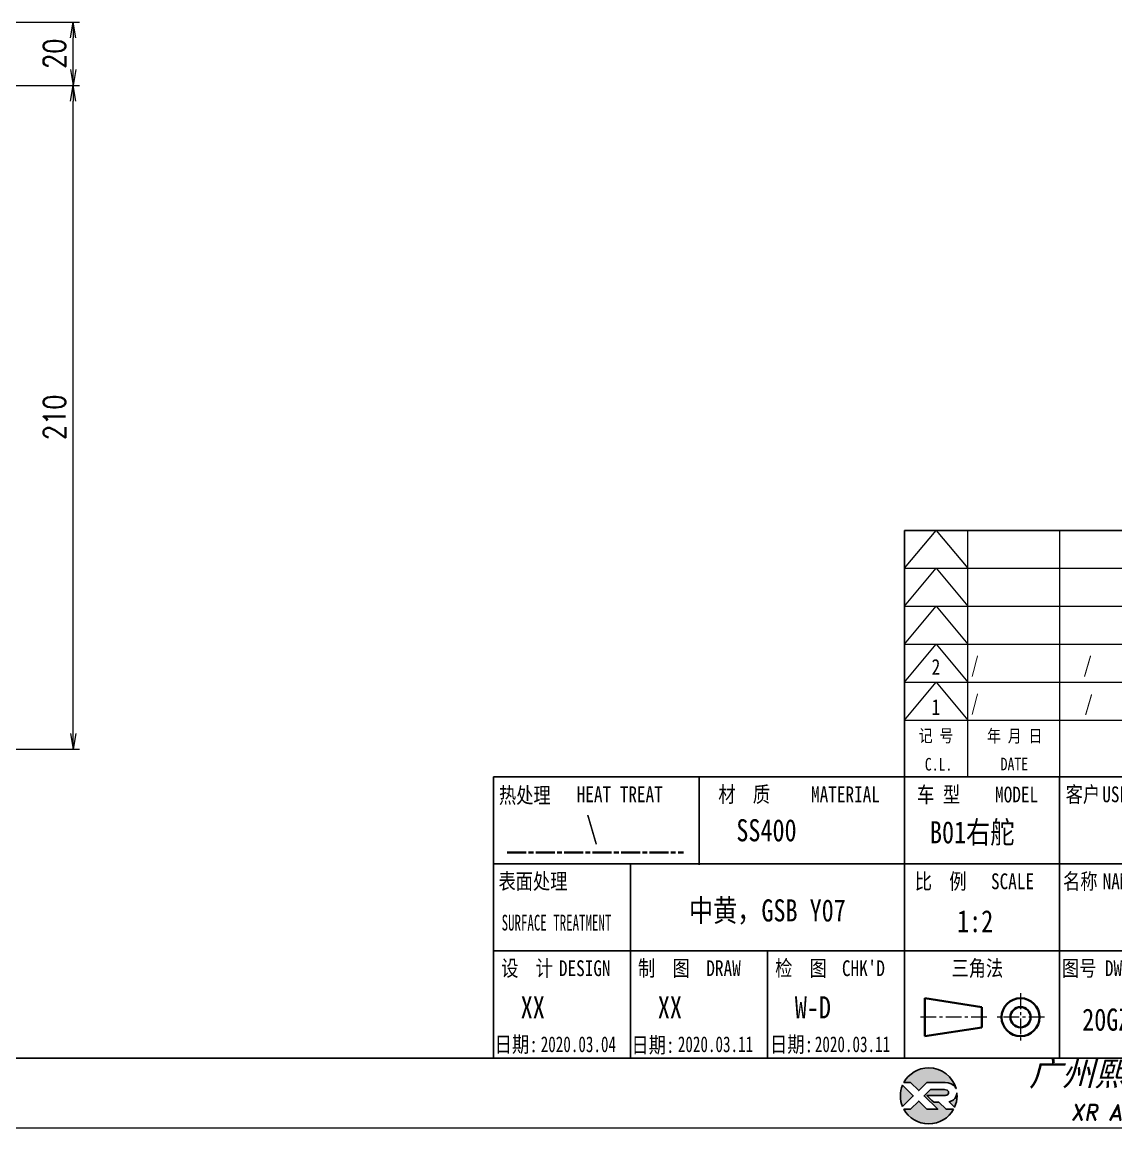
# Model space of a CAD drawing. Header units: inches. Extents: x 269 to 10986, y 1043 to 4337.
# Drawn here: x 5508.8 to 5854.7, y 3497.4 to 3847.1 of the extents above; entities that cross this region are included whole.
import ezdxf
from ezdxf.enums import TextEntityAlignment as Align

# ---------------------------------------------------------------- set-up
doc = ezdxf.new("R2010")
doc.units = ezdxf.units.IN
doc.header["$MEASUREMENT"] = 0
doc.linetypes.add('AM_ISO08W050x2', pattern=[9, 6, -0.75, 1.5, -0.75])
doc.linetypes.add('CENTER', pattern=[2, 1.25, -0.25, 0.25, -0.25])
for name, color, linetype in [('DIM', 3, 'Continuous'), ('layer 1', 7, 'Continuous'), ('图\\M+19E79\\M+195B6\\M+18E9A', 7, 'Continuous'), ('图号', 7, 'Continuous'), ('材质', 7, 'Continuous'), ('表面处理', 7, 'Continuous'), ('车型', 7, 'Continuous')]:
    doc.layers.add(name, color=color, linetype=linetype)
for name, color, linetype, lineweight in [('中心线', 2, 'AM_ISO08W050x2', 18), ('图框', 7, 'Continuous', 18), ('热处理', 7, 'Continuous', 20), ('粗点划线', 6, 'AM_ISO08W050x2', 35)]:
    doc.layers.add(name, color=color, linetype=linetype, lineweight=lineweight)
doc.layers.add('打印-禁用', color=7, linetype='Continuous', lineweight=15, plot=False)
doc.styles.add('DIM', font='romans.shx', dxfattribs={"width": 0.8, "bigfont": 'bigfont.shx'})
doc.styles.add('STYLE1', font='')
doc.styles.add('国标', font='simfang.ttf', dxfattribs={"width": 0.8})
doc.styles.add('标题\\M+18E9A', font='romand.shx', dxfattribs={"oblique": 10, "bigfont": 'bigfont.shx'})
doc.styles.get('STYLE1').set_extended_font_data('SimSun')
doc.dimstyles.new('XR 1-2$0', dxfattribs={"dimscale": 2, "dimtxt": 3.5, "dimasz": 2.5, "dimexe": 1, "dimexo": 0.625, "dimgap": 1.2, "dimtad": 1, "dimdsep": 46, "dimtxsty": 'DIM', "dimblk": 'OPEN', "dimcen": 0, "dimclrd": 8, "dimclre": 8, "dimclrt": 2, "dimazin": 2, "dimtfac": 0.5, "dimtmove": 0, "dimatfit": 3, "dimldrblk": 'OPEN', "dimfxl": 0, "dimtolj": 2, "dimlwd": 13, "dimlwe": 13, "dimarcsym": 0})

# ---------------------------------------------------------------- blocks, each defined once
blk = doc.blocks.new('XR')
at = {"true_color": 0xfc8000}
h = blk.add_hatch(color=30, dxfattribs=at)
h.set_gradient(color1=(252, 128, 0), rotation=240, one_color=1, tint=1, name='INVCURVED')
edge = h.paths.add_edge_path()
edge.add_spline(control_points=[(-434.18, -5928.47), (-433.9, -5928.74), (-433.63, -5929.01), (-433.63, -5929.01), (-433.63, -5929.01), (-433.63, -5929.01), (-433.36, -5928.74), (-433.09, -5928.47)], knot_values=[0.5625, 0.5625, 0.5625, 0.5625, 0.625, 0.625, 0.625, 0.625, 0.6875, 0.6875, 0.6875, 0.6875], degree=3, periodic=0)
edge.add_spline(control_points=[(-433.09, -5928.47), (-432.82, -5928.2), (-432.54, -5927.93), (-432.54, -5927.93), (-432.54, -5927.93), (-432.54, -5927.93), (-432.04, -5927.93), (-431.53, -5927.93)], knot_values=[0.4375, 0.4375, 0.4375, 0.4375, 0.5, 0.5, 0.5, 0.5, 0.5625, 0.5625, 0.5625, 0.5625], degree=3, periodic=0)
edge.add_spline(control_points=[(-431.53, -5927.93), (-431.03, -5927.93), (-430.52, -5927.93), (-430.52, -5927.93), (-430.52, -5927.93), (-430, -5927.93), (-429.43, -5927.96), (-429.01, -5928.33)], knot_values=[0.25, 0.25, 0.25, 0.25, 0.3125, 0.3125, 0.3125, 0.3125, 0.4375, 0.4375, 0.4375, 0.4375], degree=3, periodic=0)
edge.add_spline(control_points=[(-429.01, -5928.33), (-428.88, -5928.44), (-428.78, -5928.59), (-428.71, -5928.75)], knot_values=[0.125, 0.125, 0.125, 0.125, 0.25, 0.25, 0.25, 0.25], degree=3, periodic=0)
edge.add_spline(control_points=[(-428.71, -5928.75), (-429.13, -5927.18), (-430.58, -5926.02), (-432.31, -5926.02)], knot_values=[0, 0, 0, 0, 0.125, 0.125, 0.125, 0.125], degree=3, periodic=0)
edge.add_spline(control_points=[(-432.31, -5926.02), (-433.72, -5926.02), (-434.94, -5926.79), (-435.58, -5927.93)], knot_values=[0.875, 0.875, 0.875, 0.875, 1, 1, 1, 1], degree=3, periodic=0)
edge.add_spline(control_points=[(-435.58, -5927.93), (-435.58, -5927.93), (-434.72, -5927.93), (-434.72, -5927.93), (-434.72, -5927.93), (-434.72, -5927.93), (-434.45, -5928.2), (-434.18, -5928.47)], knot_values=[0.6875, 0.6875, 0.6875, 0.6875, 0.8125, 0.8125, 0.8125, 0.8125, 0.875, 0.875, 0.875, 0.875], degree=3, periodic=0)
edge = h.paths.add_edge_path()
edge.add_spline(control_points=[(-434.79, -5929.26), (-435.04, -5929.02), (-435.34, -5928.72), (-435.54, -5928.53)], knot_values=[0.562504, 0.562504, 0.562504, 0.562504, 0.656252, 0.656252, 0.656252, 0.656252], degree=3, periodic=0)
edge.add_spline(control_points=[(-435.54, -5928.53), (-435.67, -5928.4), (-435.76, -5928.31), (-435.76, -5928.31), (-435.76, -5928.31), (-435.94, -5928.74), (-436.03, -5929.21), (-436.03, -5929.71)], knot_values=[0.25, 0.25, 0.25, 0.25, 0.312504, 0.312504, 0.312504, 0.312504, 0.562504, 0.562504, 0.562504, 0.562504], degree=3, periodic=0)
edge.add_spline(control_points=[(-436.03, -5929.71), (-436.03, -5930.2), (-435.94, -5930.67), (-435.76, -5931.1), (-435.76, -5931.1), (-435.4, -5930.75), (-435.05, -5930.4)], knot_values=[0.874998, 0.874998, 0.874998, 0.874998, 1.124998, 1.124998, 1.124998, 1.25, 1.25, 1.25, 1.25], degree=3, periodic=0)
edge.add_spline(control_points=[(-435.05, -5930.4), (-434.7, -5930.05), (-434.34, -5929.71), (-434.34, -5929.71), (-434.34, -5929.71), (-434.34, -5929.71), (-434.34, -5929.71), (-434.34, -5929.71)], knot_values=[0.749878, 0.749878, 0.749878, 0.749878, 0.874875, 0.874875, 0.874875, 0.874875, 0.874998, 0.874998, 0.874998, 0.874998], degree=3, periodic=0)
edge.add_spline(control_points=[(-434.34, -5929.71), (-434.34, -5929.71), (-434.34, -5929.71), (-434.34, -5929.71)], knot_values=[0.749634, 0.749634, 0.749634, 0.749634, 0.749817, 0.749817, 0.749817, 0.749817], degree=3, periodic=0)
edge.add_spline(control_points=[(-434.35, -5929.7), (-434.35, -5929.7), (-434.35, -5929.7), (-434.35, -5929.7)], knot_values=[0.738281, 0.738281, 0.738281, 0.738281, 0.742188, 0.742188, 0.742188, 0.742188], degree=3, periodic=0)
edge.add_spline(control_points=[(-434.35, -5929.7), (-434.36, -5929.69), (-434.37, -5929.68), (-434.38, -5929.67)], knot_values=[0.726563, 0.726563, 0.726563, 0.726563, 0.738281, 0.738281, 0.738281, 0.738281], degree=3, periodic=0)
edge.add_spline(control_points=[(-434.38, -5929.67), (-434.38, -5929.66), (-434.39, -5929.65), (-434.4, -5929.65)], knot_values=[0.718751, 0.718751, 0.718751, 0.718751, 0.726563, 0.726563, 0.726563, 0.726563], degree=3, periodic=0)
edge.add_spline(control_points=[(-434.4, -5929.65), (-434.42, -5929.63), (-434.45, -5929.6), (-434.47, -5929.58)], knot_values=[0.703126, 0.703126, 0.703126, 0.703126, 0.718751, 0.718751, 0.718751, 0.718751], degree=3, periodic=0)
edge.add_spline(control_points=[(-434.47, -5929.58), (-434.5, -5929.55), (-434.53, -5929.52), (-434.56, -5929.49)], knot_values=[0.687501, 0.687501, 0.687501, 0.687501, 0.703126, 0.703126, 0.703126, 0.703126], degree=3, periodic=0)
edge.add_spline(control_points=[(-434.56, -5929.49), (-434.63, -5929.42), (-434.71, -5929.35), (-434.79, -5929.26)], knot_values=[0.656252, 0.656252, 0.656252, 0.656252, 0.687501, 0.687501, 0.687501, 0.687501], degree=3, periodic=0)
at = {"true_color": 0x0348ff}
h = blk.add_hatch(color=160, dxfattribs=at)
h.set_gradient(color1=(3, 72, 255), color2=(0, 41, 153), one_color=1, tint=0.3, name='HEMISPHERICAL')
edge = h.paths.add_edge_path()
edge.add_spline(control_points=[(-432.54, -5929.67), (-432.26, -5929.95), (-431.94, -5930.23), (-431.66, -5930.51), (-431.66, -5930.51), (-431.66, -5930.51), (-431.66, -5930.51), (-431.66, -5930.51)], knot_values=[0.736842, 0.736842, 0.736842, 0.736842, 0.789474, 0.789474, 0.789474, 0.789474, 0.802633, 0.802633, 0.802633, 0.802633], degree=3, periodic=0)
edge.add_spline(control_points=[(-431.66, -5930.51), (-431.65, -5930.51), (-431.65, -5930.52), (-431.65, -5930.52)], knot_values=[0.802633, 0.802633, 0.802633, 0.802633, 0.815791, 0.815791, 0.815791, 0.815791], degree=3, periodic=0)
edge.add_spline(control_points=[(-431.65, -5930.52), (-431.64, -5930.53), (-431.64, -5930.53), (-431.64, -5930.53)], knot_values=[0.815791, 0.815791, 0.815791, 0.815791, 0.82237, 0.82237, 0.82237, 0.82237], degree=3, periodic=0)
edge.add_spline(control_points=[(-431.64, -5930.53), (-431.64, -5930.53), (-431.64, -5930.53), (-431.63, -5930.54)], knot_values=[0.82237, 0.82237, 0.82237, 0.82237, 0.828949, 0.828949, 0.828949, 0.828949], degree=3, periodic=0)
edge.add_spline(control_points=[(-431.63, -5930.54), (-431.63, -5930.54), (-431.63, -5930.54), (-431.63, -5930.54), (-431.63, -5930.54), (-431.63, -5930.54), (-431.59, -5930.54), (-431.52, -5930.54)], knot_values=[0.841901, 0.841901, 0.841901, 0.841901, 0.842105, 0.842105, 0.842105, 0.842105, 0.855264, 0.855264, 0.855264, 0.855264], degree=3, periodic=0)
edge.add_spline(control_points=[(-431.52, -5930.54), (-431.46, -5930.54), (-431.38, -5930.54), (-431.3, -5930.54)], knot_values=[0.855264, 0.855264, 0.855264, 0.855264, 0.868422, 0.868422, 0.868422, 0.868422], degree=3, periodic=0)
edge.add_spline(control_points=[(-431.3, -5930.54), (-431.26, -5930.54), (-431.22, -5930.54), (-431.18, -5930.54)], knot_values=[0.868422, 0.868422, 0.868422, 0.868422, 0.875, 0.875, 0.875, 0.875], degree=3, periodic=0)
edge.add_spline(control_points=[(-431.18, -5930.54), (-431.14, -5930.54), (-431.1, -5930.54), (-431.07, -5930.54)], knot_values=[0.875, 0.875, 0.875, 0.875, 0.881579, 0.881579, 0.881579, 0.881579], degree=3, periodic=0)
edge.add_spline(control_points=[(-431.07, -5930.54), (-431.05, -5930.54), (-431.04, -5930.54), (-431.03, -5930.54)], knot_values=[0.881579, 0.881579, 0.881579, 0.881579, 0.884869, 0.884869, 0.884869, 0.884869], degree=3, periodic=0)
edge.add_spline(control_points=[(-431.03, -5930.54), (-431.02, -5930.54), (-431, -5930.54), (-431, -5930.54)], knot_values=[0.884869, 0.884869, 0.884869, 0.884869, 0.888158, 0.888158, 0.888158, 0.888158], degree=3, periodic=0)
edge.add_spline(control_points=[(-431, -5930.54), (-430.99, -5930.54), (-430.99, -5930.54), (-430.98, -5930.54)], knot_values=[0.888158, 0.888158, 0.888158, 0.888158, 0.889803, 0.889803, 0.889803, 0.889803], degree=3, periodic=0)
edge.add_spline(control_points=[(-430.98, -5930.54), (-430.98, -5930.54), (-430.98, -5930.54), (-430.97, -5930.54)], knot_values=[0.889803, 0.889803, 0.889803, 0.889803, 0.891447, 0.891447, 0.891447, 0.891447], degree=3, periodic=0)
edge.add_spline(control_points=[(-430.97, -5930.54), (-430.97, -5930.54), (-430.97, -5930.54), (-430.97, -5930.54)], knot_values=[0.891447, 0.891447, 0.891447, 0.891447, 0.89227, 0.89227, 0.89227, 0.89227], degree=3, periodic=0)
edge.add_spline(control_points=[(-430.97, -5930.54), (-430.97, -5930.54), (-430.97, -5930.54), (-430.97, -5930.54)], knot_values=[0.89227, 0.89227, 0.89227, 0.89227, 0.893092, 0.893092, 0.893092, 0.893092], degree=3, periodic=0)
edge.add_spline(control_points=[(-430.97, -5930.54), (-430.97, -5930.54), (-430.97, -5930.54), (-430.97, -5930.54)], knot_values=[0.893092, 0.893092, 0.893092, 0.893092, 0.893503, 0.893503, 0.893503, 0.893503], degree=3, periodic=0)
edge.add_spline(control_points=[(-430.97, -5930.54), (-430.97, -5930.54), (-430.97, -5930.54), (-430.97, -5930.54)], knot_values=[0.893503, 0.893503, 0.893503, 0.893503, 0.893914, 0.893914, 0.893914, 0.893914], degree=3, periodic=0)
edge.add_spline(control_points=[(-430.97, -5930.54), (-430.97, -5930.54), (-430.97, -5930.54), (-430.97, -5930.54)], knot_values=[0.893914, 0.893914, 0.893914, 0.893914, 0.89412, 0.89412, 0.89412, 0.89412], degree=3, periodic=0)
edge.add_spline(control_points=[(-430.97, -5930.54), (-430.97, -5930.54), (-430.97, -5930.54), (-430.97, -5930.54)], knot_values=[0.89412, 0.89412, 0.89412, 0.89412, 0.894326, 0.894326, 0.894326, 0.894326], degree=3, periodic=0)
edge.add_spline(control_points=[(-430.97, -5930.54), (-430.97, -5930.54), (-430.97, -5930.54), (-430.97, -5930.54)], knot_values=[0.894428, 0.894428, 0.894428, 0.894428, 0.894531, 0.894531, 0.894531, 0.894531], degree=3, periodic=0)
edge.add_spline(control_points=[(-430.97, -5930.54), (-430.97, -5930.54), (-430.97, -5930.54), (-430.97, -5930.54)], knot_values=[0.894531, 0.894531, 0.894531, 0.894531, 0.894583, 0.894583, 0.894583, 0.894583], degree=3, periodic=0)
edge.add_spline(control_points=[(-430.97, -5930.54), (-430.97, -5930.54), (-430.97, -5930.54), (-430.97, -5930.54), (-430.97, -5930.54), (-430.97, -5930.54), (-430.73, -5930.78), (-430.49, -5931.01)], knot_values=[0.894685, 0.894685, 0.894685, 0.894685, 0.894737, 0.894737, 0.894737, 0.894737, 0.921052, 0.921052, 0.921052, 0.921052], degree=3, periodic=0)
edge.add_spline(control_points=[(-430.49, -5931.01), (-430.26, -5931.24), (-430.02, -5931.48), (-430.02, -5931.48)], knot_values=[0.921052, 0.921052, 0.921052, 0.921052, 0.947368, 0.947368, 0.947368, 0.947368], degree=3, periodic=0)
edge.add_spline(control_points=[(-430.02, -5931.48), (-430.02, -5931.48), (-430.02, -5931.48), (-430.02, -5931.48)], knot_values=[0.947522, 0.947522, 0.947522, 0.947522, 0.947573, 0.947573, 0.947573, 0.947573], degree=3, periodic=0)
edge.add_spline(control_points=[(-430.02, -5931.48), (-430.02, -5931.48), (-430.02, -5931.48), (-430.02, -5931.48)], knot_values=[0.947573, 0.947573, 0.947573, 0.947573, 0.947676, 0.947676, 0.947676, 0.947676], degree=3, periodic=0)
edge.add_spline(control_points=[(-430.02, -5931.48), (-430.02, -5931.48), (-430.02, -5931.48), (-430.02, -5931.48)], knot_values=[0.947676, 0.947676, 0.947676, 0.947676, 0.947779, 0.947779, 0.947779, 0.947779], degree=3, periodic=0)
edge.add_spline(control_points=[(-430.02, -5931.48), (-430.02, -5931.48), (-430.02, -5931.48), (-430.02, -5931.48)], knot_values=[0.947779, 0.947779, 0.947779, 0.947779, 0.947984, 0.947984, 0.947984, 0.947984], degree=3, periodic=0)
edge.add_spline(control_points=[(-430.02, -5931.48), (-430.02, -5931.48), (-430.02, -5931.48), (-430.02, -5931.48)], knot_values=[0.947984, 0.947984, 0.947984, 0.947984, 0.94819, 0.94819, 0.94819, 0.94819], degree=3, periodic=0)
edge.add_spline(control_points=[(-430.02, -5931.48), (-430.02, -5931.48), (-430.02, -5931.48), (-430.02, -5931.48)], knot_values=[0.94819, 0.94819, 0.94819, 0.94819, 0.948601, 0.948601, 0.948601, 0.948601], degree=3, periodic=0)
edge.add_spline(control_points=[(-430.02, -5931.48), (-430.02, -5931.48), (-430.02, -5931.48), (-430.02, -5931.48)], knot_values=[0.948601, 0.948601, 0.948601, 0.948601, 0.949012, 0.949012, 0.949012, 0.949012], degree=3, periodic=0)
edge.add_spline(control_points=[(-430.02, -5931.48), (-430.02, -5931.48), (-430.01, -5931.48), (-430.01, -5931.48)], knot_values=[0.949012, 0.949012, 0.949012, 0.949012, 0.949834, 0.949834, 0.949834, 0.949834], degree=3, periodic=0)
edge.add_spline(control_points=[(-430.01, -5931.48), (-430.01, -5931.48), (-430.01, -5931.48), (-430.01, -5931.48)], knot_values=[0.949834, 0.949834, 0.949834, 0.949834, 0.950657, 0.950657, 0.950657, 0.950657], degree=3, periodic=0)
edge.add_spline(control_points=[(-430.01, -5931.48), (-430.01, -5931.48), (-430, -5931.48), (-430, -5931.48)], knot_values=[0.950657, 0.950657, 0.950657, 0.950657, 0.952301, 0.952301, 0.952301, 0.952301], degree=3, periodic=0)
edge.add_spline(control_points=[(-430, -5931.48), (-429.99, -5931.48), (-429.98, -5931.48), (-429.98, -5931.48)], knot_values=[0.952301, 0.952301, 0.952301, 0.952301, 0.953946, 0.953946, 0.953946, 0.953946], degree=3, periodic=0)
edge.add_spline(control_points=[(-429.98, -5931.48), (-429.96, -5931.48), (-429.95, -5931.48), (-429.93, -5931.48)], knot_values=[0.953946, 0.953946, 0.953946, 0.953946, 0.957236, 0.957236, 0.957236, 0.957236], degree=3, periodic=0)
edge.add_spline(control_points=[(-429.93, -5931.48), (-429.91, -5931.48), (-429.89, -5931.48), (-429.87, -5931.48)], knot_values=[0.957236, 0.957236, 0.957236, 0.957236, 0.960525, 0.960525, 0.960525, 0.960525], degree=3, periodic=0)
edge.add_spline(control_points=[(-429.87, -5931.48), (-429.82, -5931.48), (-429.77, -5931.48), (-429.71, -5931.48)], knot_values=[0.960525, 0.960525, 0.960525, 0.960525, 0.967104, 0.967104, 0.967104, 0.967104], degree=3, periodic=0)
edge.add_spline(control_points=[(-429.71, -5931.48), (-429.65, -5931.48), (-429.59, -5931.48), (-429.53, -5931.48)], knot_values=[0.967104, 0.967104, 0.967104, 0.967104, 0.973683, 0.973683, 0.973683, 0.973683], degree=3, periodic=0)
edge.add_spline(control_points=[(-429.53, -5931.48), (-429.41, -5931.48), (-429.29, -5931.48), (-429.19, -5931.48)], knot_values=[0.973683, 0.973683, 0.973683, 0.973683, 0.98684, 0.98684, 0.98684, 0.98684], degree=3, periodic=0)
edge.add_spline(control_points=[(-429.19, -5931.48), (-429.1, -5931.48), (-429.04, -5931.48), (-429.04, -5931.48), (-429.67, -5932.62), (-430.9, -5933.39), (-432.31, -5933.39)], knot_values=[0.98684, 0.98684, 0.98684, 0.98684, 1, 1, 1, 1.052632, 1.052632, 1.052632, 1.052632], degree=3, periodic=0)
edge.add_spline(control_points=[(-432.31, -5933.39), (-433.72, -5933.39), (-434.94, -5932.62), (-435.58, -5931.48), (-435.58, -5931.48), (-435.58, -5931.48), (-435.36, -5931.48), (-435.15, -5931.48)], knot_values=[0.052632, 0.052632, 0.052632, 0.052632, 0.105263, 0.105263, 0.105263, 0.105263, 0.131579, 0.131579, 0.131579, 0.131579], degree=3, periodic=0)
edge.add_spline(control_points=[(-435.15, -5931.48), (-434.93, -5931.48), (-434.72, -5931.48), (-434.72, -5931.48), (-434.72, -5931.48), (-434.72, -5931.48), (-434.45, -5931.21), (-434.18, -5930.94)], knot_values=[0.131579, 0.131579, 0.131579, 0.131579, 0.157895, 0.157895, 0.157895, 0.157895, 0.184211, 0.184211, 0.184211, 0.184211], degree=3, periodic=0)
edge.add_spline(control_points=[(-434.18, -5930.94), (-433.9, -5930.67), (-433.63, -5930.4), (-433.63, -5930.4), (-433.63, -5930.4), (-433.63, -5930.4), (-433.36, -5930.67), (-433.09, -5930.94)], knot_values=[0.184211, 0.184211, 0.184211, 0.184211, 0.210526, 0.210526, 0.210526, 0.210526, 0.236842, 0.236842, 0.236842, 0.236842], degree=3, periodic=0)
edge.add_spline(control_points=[(-433.09, -5930.94), (-432.82, -5931.21), (-432.54, -5931.48), (-432.54, -5931.48), (-432.54, -5931.48), (-432.54, -5931.48), (-432.19, -5931.48), (-431.83, -5931.48)], knot_values=[0.236842, 0.236842, 0.236842, 0.236842, 0.263158, 0.263158, 0.263158, 0.263158, 0.289474, 0.289474, 0.289474, 0.289474], degree=3, periodic=0)
edge.add_spline(control_points=[(-431.83, -5931.48), (-431.48, -5931.48), (-431.12, -5931.48), (-431.12, -5931.48), (-431.12, -5931.48), (-431.12, -5931.48), (-431.57, -5931.03), (-432.02, -5930.59)], knot_values=[0.289474, 0.289474, 0.289474, 0.289474, 0.315789, 0.315789, 0.315789, 0.315789, 0.342105, 0.342105, 0.342105, 0.342105], degree=3, periodic=0)
edge.add_spline(control_points=[(-432.02, -5930.59), (-432.47, -5930.15), (-432.92, -5929.71), (-432.92, -5929.71), (-432.92, -5929.71), (-432.92, -5929.71), (-432.71, -5929.5), (-432.5, -5929.29)], knot_values=[0.342105, 0.342105, 0.342105, 0.342105, 0.368421, 0.368421, 0.368421, 0.368421, 0.394737, 0.394737, 0.394737, 0.394737], degree=3, periodic=0)
edge.add_spline(control_points=[(-432.5, -5929.29), (-432.3, -5929.09), (-432.09, -5928.88), (-432.09, -5928.88)], knot_values=[0.394737, 0.394737, 0.394737, 0.394737, 0.421053, 0.421053, 0.421053, 0.421053], degree=3, periodic=0)
edge.add_spline(control_points=[(-432.09, -5928.88), (-432.09, -5928.88), (-432.06, -5928.86), (-432.06, -5928.86)], knot_values=[0.421053, 0.421053, 0.421053, 0.421053, 0.473684, 0.473684, 0.473684, 0.473684], degree=3, periodic=0)
edge.add_spline(control_points=[(-432.06, -5928.86), (-432.06, -5928.86), (-432.06, -5928.86), (-432.06, -5928.86), (-432.06, -5928.86), (-432.06, -5928.86), (-430.4, -5928.86), (-430.26, -5928.86)], knot_values=[0.473684, 0.473684, 0.473684, 0.473684, 0.473684, 0.473684, 0.473684, 0.473684, 0.526316, 0.526316, 0.526316, 0.526316], degree=3, periodic=0)
edge.add_spline(control_points=[(-430.26, -5928.86), (-429.54, -5928.86), (-429.62, -5929.4), (-429.83, -5929.55)], knot_values=[0.526316, 0.526316, 0.526316, 0.526316, 0.578947, 0.578947, 0.578947, 0.578947], degree=3, periodic=0)
edge.add_spline(control_points=[(-429.83, -5929.55), (-429.94, -5929.62), (-430.08, -5929.65), (-430.26, -5929.65), (-430.26, -5929.65), (-430.26, -5929.65), (-430.48, -5929.65), (-430.71, -5929.66)], knot_values=[0.578947, 0.578947, 0.578947, 0.578947, 0.631579, 0.631579, 0.631579, 0.631579, 0.657895, 0.657895, 0.657895, 0.657895], degree=3, periodic=0)
edge.add_spline(control_points=[(-430.71, -5929.66), (-430.93, -5929.66), (-431.15, -5929.67), (-431.15, -5929.67), (-431.15, -5929.67), (-431.15, -5929.67), (-432.54, -5929.67), (-432.54, -5929.67)], knot_values=[0.657895, 0.657895, 0.657895, 0.657895, 0.684211, 0.684211, 0.684211, 0.684211, 0.736842, 0.736842, 0.736842, 0.736842], degree=3, periodic=0)
edge = h.paths.add_edge_path()
edge.add_spline(control_points=[(-428.6, -5929.32), (-428.61, -5929.67), (-428.76, -5930), (-429.06, -5930.22)], knot_values=[0.8, 0.8, 0.8, 0.8, 1, 1, 1, 1], degree=3, periodic=0)
edge.add_spline(control_points=[(-429.06, -5930.22), (-429.22, -5930.34), (-429.41, -5930.43), (-429.61, -5930.48)], knot_values=[0.6, 0.6, 0.6, 0.6, 0.8, 0.8, 0.8, 0.8], degree=3, periodic=0)
edge.add_spline(control_points=[(-429.61, -5930.48), (-429.61, -5930.48), (-428.9, -5931.19), (-428.9, -5931.19), (-428.9, -5931.19), (-428.69, -5930.73), (-428.58, -5930.23), (-428.58, -5929.71)], knot_values=[0.2, 0.2, 0.2, 0.2, 0.4, 0.4, 0.4, 0.4, 0.6, 0.6, 0.6, 0.6], degree=3, periodic=0)
edge.add_spline(control_points=[(-428.58, -5929.71), (-428.58, -5929.58), (-428.59, -5929.45), (-428.6, -5929.32)], knot_values=[0, 0, 0, 0, 0.2, 0.2, 0.2, 0.2], degree=3, periodic=0)
at = {"layer": 'layer 1', "color": 30}
for points, knots in [([(-432.31, -5926.02), (-430.58, -5926.02), (-429.13, -5927.18), (-428.71, -5928.75), (-428.71, -5928.75), (-428.78, -5928.59), (-428.88, -5928.44), (-429.01, -5928.33), (-429.01, -5928.33), (-429.43, -5927.96), (-430, -5927.93), (-430.52, -5927.93), (-430.52, -5927.93), (-430.52, -5927.93), (-432.54, -5927.93), (-432.54, -5927.93), (-432.54, -5927.93), (-432.54, -5927.93), (-433.63, -5929.01), (-433.63, -5929.01), (-433.63, -5929.01), (-433.63, -5929.01), (-434.72, -5927.93), (-434.72, -5927.93), (-434.72, -5927.93), (-434.72, -5927.93), (-435.58, -5927.93), (-435.58, -5927.93), (-435.58, -5927.93), (-434.94, -5926.79), (-433.72, -5926.02), (-432.31, -5926.02)], [0, 0, 0, 0, 0.125, 0.125, 0.125, 0.125, 0.25, 0.25, 0.25, 0.25, 0.375, 0.375, 0.375, 0.375, 0.5, 0.5, 0.5, 0.5, 0.625, 0.625, 0.625, 0.625, 0.75, 0.75, 0.75, 0.75, 0.875, 0.875, 0.875, 0.875, 1, 1, 1, 1]), ([(-435.76, -5931.1), (-435.94, -5930.67), (-436.03, -5930.2), (-436.03, -5929.71), (-436.03, -5929.71), (-436.03, -5929.21), (-435.94, -5928.74), (-435.76, -5928.31), (-435.76, -5928.31), (-435.76, -5928.31), (-434.34, -5929.71), (-434.34, -5929.71), (-434.34, -5929.71), (-434.34, -5929.71), (-435.76, -5931.1), (-435.76, -5931.1)], [0, 0, 0, 0, 0.25, 0.25, 0.25, 0.25, 0.5, 0.5, 0.5, 0.5, 0.75, 0.75, 0.75, 0.75, 1, 1, 1, 1])]:
    blk.add_open_spline(points, degree=3, knots=knots, dxfattribs=at)
at = {"layer": 'layer 1', "color": 154}
for points, knots in [([(-429.04, -5931.48), (-429.67, -5932.62), (-430.9, -5933.39), (-432.31, -5933.39), (-432.31, -5933.39), (-433.72, -5933.39), (-434.94, -5932.62), (-435.58, -5931.48), (-435.58, -5931.48), (-435.58, -5931.48), (-434.72, -5931.48), (-434.72, -5931.48), (-434.72, -5931.48), (-434.72, -5931.48), (-433.63, -5930.4), (-433.63, -5930.4), (-433.63, -5930.4), (-433.63, -5930.4), (-432.54, -5931.48), (-432.54, -5931.48), (-432.54, -5931.48), (-432.54, -5931.48), (-431.12, -5931.48), (-431.12, -5931.48), (-431.12, -5931.48), (-431.12, -5931.48), (-432.92, -5929.71), (-432.92, -5929.71), (-432.92, -5929.71), (-432.92, -5929.71), (-432.09, -5928.88), (-432.09, -5928.88), (-432.09, -5928.88), (-432.09, -5928.88), (-432.06, -5928.86), (-432.06, -5928.86), (-432.06, -5928.86), (-432.06, -5928.86), (-430.4, -5928.86), (-430.26, -5928.86), (-430.26, -5928.86), (-429.54, -5928.86), (-429.62, -5929.4), (-429.83, -5929.55), (-429.83, -5929.55), (-429.94, -5929.62), (-430.08, -5929.65), (-430.26, -5929.65), (-430.26, -5929.65), (-430.26, -5929.65), (-431.15, -5929.67), (-431.15, -5929.67), (-431.15, -5929.67), (-431.15, -5929.67), (-432.54, -5929.67), (-432.54, -5929.67), (-432.54, -5929.67), (-432.26, -5929.95), (-431.94, -5930.23), (-431.66, -5930.51), (-431.66, -5930.51), (-431.66, -5930.51), (-431.63, -5930.54), (-431.63, -5930.54), (-431.63, -5930.54), (-431.63, -5930.54), (-430.97, -5930.54), (-430.97, -5930.54), (-430.97, -5930.54), (-430.97, -5930.54), (-430.02, -5931.48), (-430.02, -5931.48), (-430.02, -5931.48), (-430.02, -5931.48), (-429.04, -5931.48), (-429.04, -5931.48)], [0, 0, 0, 0, 0.052632, 0.052632, 0.052632, 0.052632, 0.105263, 0.105263, 0.105263, 0.105263, 0.157895, 0.157895, 0.157895, 0.157895, 0.210526, 0.210526, 0.210526, 0.210526, 0.263158, 0.263158, 0.263158, 0.263158, 0.315789, 0.315789, 0.315789, 0.315789, 0.368421, 0.368421, 0.368421, 0.368421, 0.421053, 0.421053, 0.421053, 0.421053, 0.473684, 0.473684, 0.473684, 0.473684, 0.526316, 0.526316, 0.526316, 0.526316, 0.578947, 0.578947, 0.578947, 0.578947, 0.631579, 0.631579, 0.631579, 0.631579, 0.684211, 0.684211, 0.684211, 0.684211, 0.736842, 0.736842, 0.736842, 0.736842, 0.789474, 0.789474, 0.789474, 0.789474, 0.842105, 0.842105, 0.842105, 0.842105, 0.894737, 0.894737, 0.894737, 0.894737, 0.947368, 0.947368, 0.947368, 0.947368, 1, 1, 1, 1]), ([(-428.6, -5929.32), (-428.59, -5929.45), (-428.58, -5929.58), (-428.58, -5929.71), (-428.58, -5929.71), (-428.58, -5930.23), (-428.69, -5930.73), (-428.9, -5931.19), (-428.9, -5931.19), (-428.9, -5931.19), (-429.61, -5930.48), (-429.61, -5930.48), (-429.61, -5930.48), (-429.41, -5930.43), (-429.22, -5930.34), (-429.06, -5930.22), (-429.06, -5930.22), (-428.76, -5930), (-428.61, -5929.67), (-428.6, -5929.32)], [0, 0, 0, 0, 0.2, 0.2, 0.2, 0.2, 0.4, 0.4, 0.4, 0.4, 0.6, 0.6, 0.6, 0.6, 0.8, 0.8, 0.8, 0.8, 1, 1, 1, 1])]:
    blk.add_open_spline(points, degree=3, knots=knots, dxfattribs=at)
blk = doc.blocks.new('GZDEH零件A2图框V02版')
at = {"layer": '中心线', "color": 1, "linetype": 'CENTER', "lineweight": 5, "ltscale": 2}
for p, q in [((487.33, 21.3), (487.33, 13.7)), ((482, 17.5), (471.4, 17.5)), ((491.13, 17.5), (483.53, 17.5))]:
    blk.add_line(p, q, dxfattribs=at)
at = {"layer": '图\\M+19E79\\M+195B6\\M+18E9A', "linetype": 'Continuous'}
for p, q in [((469, 94.5), (584, 94.5)), ((469, 11), (469, 94.5)), ((20, 11), (584, 11))]:
    blk.add_line(p, q, dxfattribs=at)
at = {"layer": '图\\M+19E79\\M+195B6\\M+18E9A', "color": 7}
blk.add_line((584, 55.5), (404, 55.5), dxfattribs=at)
at = {"layer": '图\\M+19E79\\M+195B6\\M+18E9A', "color": 9}
for p, q in [((584, 55.5), (404, 55.5)), ((436.5, 55.5), (436.5, 41.61)), ((493.5, 55.5), (493.5, 11)), ((493.5, 41.75), (404, 41.75)), ((425.68, 41.75), (425.68, 28)), ((493.5, 41.75), (584, 41.75)), ((493.5, 28), (404, 28)), ((425.68, 28), (425.68, 11)), ((425.68, 28), (425.68, 11)), ((447.34, 28), (447.34, 11)), ((447.34, 28), (447.34, 11)), ((493.5, 28), (584, 28))]:
    blk.add_line(p, q, dxfattribs=at)
at = {"layer": '图\\M+19E79\\M+195B6\\M+18E9A', "color": 9, "linetype": 'Continuous'}
blk.add_line((404, 11), (404, 55.5), dxfattribs=at)
at = {"layer": '图框', "color": 9}
for p, q in [((469, 88.5), (474, 94.5)), ((474, 94.5), (479, 88.5)), ((479, 55.5), (479, 94.5)), ((469, 88.5), (584, 88.5)), ((469, 82.5), (474, 88.5)), ((474, 88.5), (479, 82.5)), ((469, 82.5), (584, 82.5)), ((469, 76.5), (474, 82.5)), ((474, 82.5), (479, 76.5)), ((469, 76.5), (584, 76.5)), ((469, 70.5), (474, 76.5)), ((474, 76.5), (479, 70.5)), ((469, 70.5), (584, 70.5)), ((469, 64.5), (474, 70.5)), ((474, 70.5), (479, 64.5)), ((469, 64.5), (584, 64.5))]:
    blk.add_line(p, q, dxfattribs=at)
at = {"layer": '图框', "color": 9, "linetype": 'Continuous'}
blk.add_line((493.5, 94.5), (493.5, 11), dxfattribs=at)
at = {"layer": '图框', "color": 2, "linetype": 'ByBlock', "lineweight": 35}
for p, q in [((481.2, 19.1), (472.2, 20.5)), ((472.2, 14.5), (472.2, 20.5)), ((481.2, 19.1), (481.2, 15.9)), ((481.2, 15.9), (472.2, 14.5))]:
    blk.add_line(p, q, dxfattribs=at)
for radius in [3, 1.6]:
    blk.add_circle((487.33, 17.5), radius, dxfattribs=at)
at = {"layer": '打印-禁用', "linetype": 'Continuous'}
blk.add_line((0, 0), (594, 0), dxfattribs=at)
at = {"layer": 'DIM', "xscale": 1.200000000000045, "yscale": 1.200000000000045, "zscale": 1.200000000000045}
blk.add_blockref('XR', (991.58, 7120.71), dxfattribs=at)
at = {"layer": '图\\M+19E79\\M+195B6\\M+18E9A', "color": 9, "style": '国标'}
for s, width, p in [('热处理', 0.8, (404.86, 51.35)), ('材  质', 0.8, (439.55, 51.5)), ('表面处理', 0.8, (404.78, 37.75)), ('比  例\u3000', 0.8, (470.61, 37.75)), ('SCALE', 0.8, (482.66, 37.75)), ('名称\u3000', 0.8, (494.05, 37.75)), ('NAME', 0.8, (500.31, 37.75)), ('SURFACE TREATMENT', 0.6, (405.28, 31.21)), (' DESIGN', 0.8, (412.98, 24)), (' DRAW', 0.8, (436.29, 24)), ("CHK'D", 0.8, (459.09, 24)), ('三角法', 0.8, (476.41, 24)), ('图号', 0.8, (493.87, 24)), ('DWG.NO.', 0.8, (500.67, 24))]:
    blk.add_text(s, height=2.5, dxfattribs=dict(at, width=width)).set_placement(p)
at = {"layer": '图\\M+19E79\\M+195B6\\M+18E9A', "color": 9, "style": '国标', "width": 0.8}
for s, p in [('车 型', (474.38, 52.77)), ('MODEL', (486.71, 52.72))]:
    blk.add_text(s, height=2.5, dxfattribs=at).set_placement(p, align=Align.MIDDLE)
for s, p in [('客户', (497.19, 51.5)), ('HEAT TREAT', (423.96, 51.51)), ('MATERIAL', (459.65, 51.5)), ('USER', (502.97, 51.5)), ('设  计', (409.3, 24)), ('制  图', (430.94, 24)), ('检  图', (452.62, 24)), ('日期:', (407.6, 11.96)), ('日期:', (429.22, 11.86)), ('日期:', (451.13, 11.96))]:
    blk.add_text(s, height=2.5, dxfattribs=at).set_placement(p, align=Align.CENTER)
at = {"layer": '图\\M+19E79\\M+195B6\\M+18E9A', "color": 7, "lineweight": -3, "style": 'STYLE1', "oblique": 15}
blk.add_text('广州熙锐自动化设备有限公司 ', height=3.8, dxfattribs=at).set_placement((488.67, 6.66))
at = {"layer": '图\\M+19E79\\M+195B6\\M+18E9A', "color": 7, "style": '标题\\M+18E9A', "oblique": 10}
blk.add_text('XR Automatiom Equipment(GZ)co..Ltd', height=2.5, dxfattribs=at).set_placement((527.77, 2.28), align=Align.MIDDLE)
at = {"layer": '图框', "color": 9, "style": '国标', "width": 0.8}
for s, p in [('记 号', (473.98, 61.02)), ('年 月 日', (486.41, 60.98)), ('C.L.', (474.37, 56.51)), ('DATE', (486.36, 56.54))]:
    blk.add_text(s, height=2, dxfattribs=at).set_placement(p, align=Align.CENTER)
blk = doc.blocks.new('DEH A2')
at = {"layer": '图框'}
blk.add_blockref('GZDEH零件A2图框V02版', (0, 0), dxfattribs=at)
blk = doc.blocks.new('_Open')
at = {"color": 0, "linetype": 'ByBlock', "lineweight": -2}
for p, q in [((-1, 0.167), (0, 0)), ((-1, -0.167), (0, 0)), ((0, 0), (-1, 0))]:
    blk.add_line(p, q, dxfattribs=at)
blk = doc.blocks.new('*D1227')
at = {"layer": 'Defpoints', "color": 0, "transparency": 16777216}
for p in [(5442.06, 3847.1), (5524.96, 3847.1), (5425.25, 3827.1)]:
    blk.add_point(p, dxfattribs=at)
at = {"layer": 'DIM', "color": 8, "lineweight": 13, "transparency": 16777216}
for p, q in [((5443.31, 3847.1), (5526.96, 3847.1)), ((5524.96, 3832.1), (5524.96, 3842.1)), ((5426.5, 3827.1), (5526.96, 3827.1))]:
    blk.add_line(p, q, dxfattribs=at)
at = {"layer": 'DIM', "color": 8, "lineweight": 13, "transparency": 16777216, "xscale": 5, "yscale": 5, "zscale": 5}
for p, rotation in [((5524.96, 3847.1), 90), ((5524.96, 3827.1), 270)]:
    blk.add_blockref('_Open', p, dxfattribs=dict(at, rotation=rotation))
at = {"layer": 'DIM', "color": 2, "transparency": 16777216, "insert": (5519.06, 3837.1), "char_height": 7, "attachment_point": 5, "rotation": 90, "style": 'DIM'}
blk.add_mtext('\\A2;20', dxfattribs=at)
blk = doc.blocks.new('*D1228')
at = {"layer": 'Defpoints', "color": 0, "transparency": 16777216}
for p in [(5429.49, 3827.1), (5524.96, 3827.1), (5425.25, 3617.1)]:
    blk.add_point(p, dxfattribs=at)
at = {"layer": 'DIM', "color": 8, "lineweight": 13, "transparency": 16777216}
for p, q in [((5430.74, 3827.1), (5526.96, 3827.1)), ((5524.96, 3622.1), (5524.96, 3822.1)), ((5426.5, 3617.1), (5526.96, 3617.1))]:
    blk.add_line(p, q, dxfattribs=at)
at = {"layer": 'DIM', "color": 8, "lineweight": 13, "transparency": 16777216, "xscale": 5, "yscale": 5, "zscale": 5}
for p, rotation in [((5524.96, 3827.1), 90), ((5524.96, 3617.1), 270)]:
    blk.add_blockref('_Open', p, dxfattribs=dict(at, rotation=rotation))
at = {"layer": 'DIM', "color": 2, "transparency": 16777216, "insert": (5519.06, 3722.1), "char_height": 7, "attachment_point": 5, "rotation": 90, "style": 'DIM'}
blk.add_mtext('\\A2;210', dxfattribs=at)

msp = doc.modelspace()

# ---------------------------------------------------------------- linework, layer by layer
at = {"layer": '粗点划线', "linetype": 'AM_ISO08W050x2'}
msp.add_line((5662.261, 3584.497), (5717.983, 3584.497), dxfattribs=at)

# ---------------------------------------------------------------- block references
at = {"layer": '图框', "xscale": 2, "yscale": 2, "zscale": 2}
msp.add_blockref('DEH A2', (4849.912, 3497.354), dxfattribs=at)

# ---------------------------------------------------------------- texts
at = {"layer": '图\\M+19E79\\M+195B6\\M+18E9A', "color": 3, "style": '国标'}
for s, height, width, p in [('2', 5, 0.8, (5796.467, 3640.666)), ('/', 5, 0.705904, (5808.931, 3641.298)), ('/', 5, 0.8, (5844.402, 3641.298)), ('/', 5, 0.705904, (5808.931, 3629.298)), ('/', 5, 0.8, (5844.746, 3629.128)), ('1', 5, 0.8, (5796.445, 3627.946)), ('1:2', 7, 0.8, (5804.513, 3559.22)), ('XX', 7, 0.8, (5666.508, 3531.986)), ('XX', 7, 0.8, (5709.868, 3531.986)), ('W-D', 7, 0.8, (5753.188, 3531.986)), ('2020.03.04', 5, 0.7, (5672.838, 3521.314)), ('2020.03.11', 5, 0.7, (5716.198, 3521.314)), ('2020.03.11', 5, 0.7, (5759.518, 3521.314))]:
    msp.add_text(s, height=height, dxfattribs=dict(at, width=width)).set_placement(p)
at = {"layer": '图号', "color": 3, "style": '国标', "width": 0.8}
msp.add_text('20GZDS01-003-01-09', height=7, dxfattribs=at).set_placement((5844.071, 3528.1))
at = {"layer": '材质', "color": 3, "style": '国标', "width": 0.8}
msp.add_text('SS400', height=7, dxfattribs=at).set_placement((5744.228, 3587.993), align=Align.CENTER)
at = {"layer": '热处理', "color": 3, "style": '国标', "width": 0.8}
msp.add_text('\\', height=7, dxfattribs=at).set_placement((5689.071, 3588.746), align=Align.CENTER)
at = {"layer": '表面处理', "color": 3, "style": '国标', "width": 0.8}
msp.add_text('中黄，GSB Y07', height=7, dxfattribs=at).set_placement((5744.512, 3562.64), align=Align.CENTER)
at = {"layer": '车型', "color": 3, "style": '国标', "width": 0.8}
msp.add_text(' B01右舵', height=7, dxfattribs=at).set_placement((5792.122, 3587.346))

# ---------------------------------------------------------------- dimensions: what is measured, and where the dimension line sits
at = {"layer": 'DIM'}
for base, p1, p2, picture, middle in [((5524.964, 3847.1), (5425.251, 3827.1), (5442.055, 3847.1), '*D1227', (5519.064, 3837.1)), ((5524.964, 3827.1), (5425.251, 3617.1), (5429.489, 3827.1), '*D1228', (5519.064, 3722.1))]:
    dim = msp.add_linear_dim(base=base, p1=p1, p2=p2, angle=90, dimstyle='XR 1-2$0', dxfattribs=at)
    dim.commit()
    dim.dimension.update_dxf_attribs({"geometry": picture, "text_midpoint": middle})

doc.saveas('drawing.dxf')
